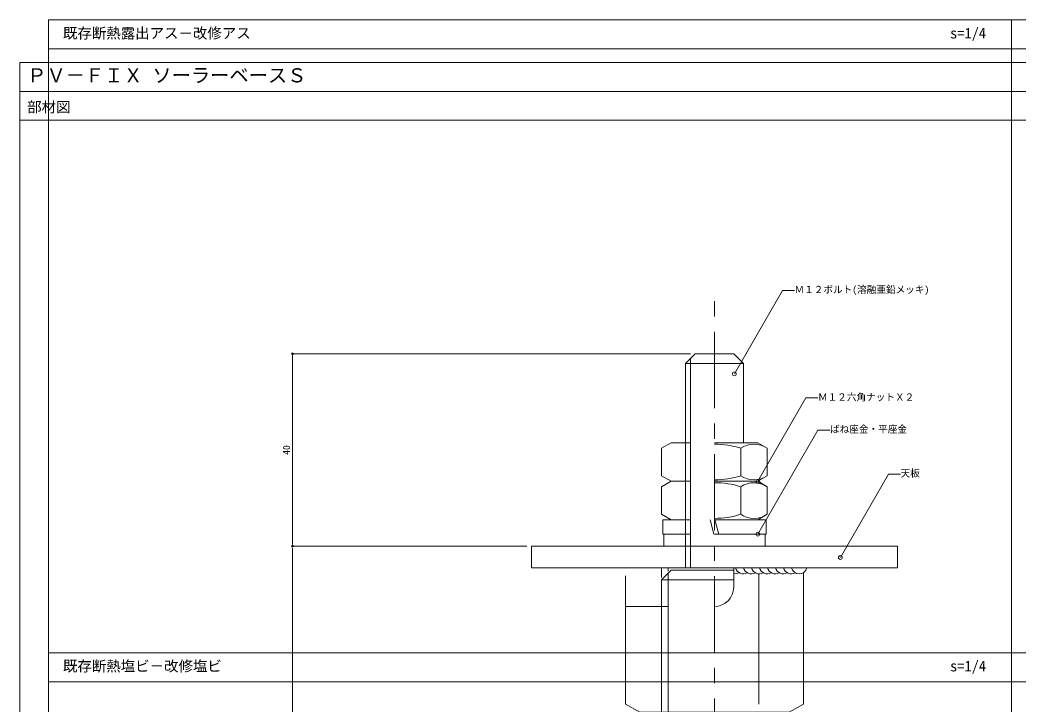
# Model space of a CAD drawing. Units: millimetres, scale not verified. Extents: x -199 to 207, y -137 to 147.
# Drawn here: x -199 to 8.3, y 4.9 to 147 of the extents above; entities that cross this region are included whole.
import ezdxf
from ezdxf.enums import TextEntityAlignment as Align

# ---------------------------------------------------------------- set-up
doc = ezdxf.new("R2010")
doc.units = ezdxf.units.MM
doc.header["$LTSCALE"] = 0.5
doc.linetypes.add('USER1', pattern=[19.05, 12.7, -6.35])
doc.linetypes.add('USER2', pattern=[50.8, 31.75, -6.35, 6.35, -6.35])
for name, color, linetype, lineweight in [('0-0_0', 7, 'Continuous', 18), ('0-1_WAKU', 7, 'Continuous', 18), ('0-5_MOJI', 7, 'Continuous', 18), ('0-7_sunpo', 7, 'Continuous', 18), ('0-8_KANAMONO_SCREW', 4, 'Continuous', 18), ('0-9_KANAMONO', 4, 'Continuous', 18), ('0-A_kijun', 1, 'USER2', 18), ('0-C_kanamono3', 6, 'Continuous', 18)]:
    doc.layers.add(name, color=color, linetype=linetype, lineweight=lineweight)
doc.styles.add('ＭＳ ゴシック', font='')
doc.styles.get('ＭＳ ゴシック').set_extended_font_data('MS Gothic')

# ---------------------------------------------------------------- blocks, each defined once
blk = doc.blocks.new('_Dot')
at = {"layer": '0-0_0', "lineweight": 9}
for p, q in [((-0.5, 0), (-1, 0)), ((0.25, 0), (-0.25, 0))]:
    blk.add_line(p, q, dxfattribs=at)
blk.add_circle((0, 0), 0.25, dxfattribs=at)

msp = doc.modelspace()

# ---------------------------------------------------------------- linework, layer by layer
at = {"layer": '0-0_0'}
msp.add_line((-198.9809, 132.2006), (201.0191, 132.2006), dxfattribs=at)
at = {"layer": '0-1_WAKU'}
for p, q in [((6.9501, 147.0475), (6.9501, -115.9525)), ((-193.0499, 141.0475), (206.9501, 141.0475)), ((-193.0499, 15.5475), (206.9501, 15.5475)), ((-193.0499, 9.5475), (206.9501, 9.5475))]:
    msp.add_line(p, q, dxfattribs=at)
for points in [[(-193.0499, -127.9525), (206.9501, -127.9525), (206.9501, 147.0475), (-193.0499, 147.0475)], [(-198.9809, -136.7994), (201.0191, -136.7994), (201.0191, 138.2006), (-198.9809, 138.2006)], [(201.0191, 126.2006), (-198.9809, 126.2006), (-198.9809, 138.2006), (201.0191, 138.2006)]]:
    msp.add_lwpolyline(points, close=True, dxfattribs=at)
at = {"layer": '0-7_sunpo'}
for p, q in [((-59.7309, 77.7006), (-142.3615, 77.7006)), ((-142.3615, 38.5006), (-142.3615, 76.9006)), ((-93.7309, 37.7006), (-142.3615, 37.7006)), ((-93.7309, 37.7006), (-142.3615, 37.7006)), ((-142.3615, -82.4994), (-142.3615, 36.9006))]:
    msp.add_line(p, q, dxfattribs=at)
for points in [[(-50.6031, 73.535), (-40.6031, 90.8555), (-38.1031, 90.8555)], [(-45.7309, 51.2006), (-35.7309, 68.5212), (-33.2309, 68.5212)], [(-45.7309, 40.2006), (-33.2309, 61.8513), (-30.7309, 61.8513)], [(-28.572, 35.3759), (-18.572, 52.6964), (-16.072, 52.6964)]]:
    msp.add_lwpolyline(points, dxfattribs=at)
for centre in [(-50.6031, 73.535), (-45.7309, 51.2006), (-45.7309, 40.2006), (-28.572, 35.3759)]:
    msp.add_circle(centre, 0.4, dxfattribs=at)
at = {"layer": '0-8_KANAMONO_SCREW'}
for p, q in [((-55.6328, 43.2006), (-54.829, 40.2006)), ((-43.9809, 43.2006), (-54.7309, 43.2006)), ((-54.6328, 43.2006), (-53.829, 40.2006)), ((-43.9809, 43.2006), (-43.9809, 40.2006)), ((-59.7309, 40.2006), (-65.4809, 40.2006)), ((-43.9809, 40.2006), (-54.7309, 40.2006))]:
    msp.add_line(p, q, dxfattribs=at)
for points in [[(-59.7309, 43.2006), (-65.4809, 43.2006), (-65.4809, 40.2006)], [(-59.7309, 37.7006), (-65.2309, 37.7006), (-65.2309, 40.2006), (-59.7309, 40.2006)], [(-54.7309, 40.2006), (-44.2309, 40.2006), (-44.2309, 37.7006), (-54.7309, 37.7006)]]:
    msp.add_lwpolyline(points, dxfattribs=at)
at = {"layer": '0-9_KANAMONO'}
for p, q in [((-63.7309, 59.2006), (-65.7005, 58.0635)), ((-65.7005, 58.0635), (-65.7005, 52.3378)), ((-59.7309, 59.2006), (-63.7309, 59.2006)), ((-45.7309, 59.2006), (-54.7309, 59.2006)), ((-49.2461, 58.0635), (-49.2461, 52.3378)), ((-45.7309, 59.2006), (-43.7612, 58.0635)), ((-43.7612, 58.0635), (-43.7612, 52.3378)), ((-63.7309, 51.2006), (-65.7005, 52.3378)), ((-45.7309, 51.2006), (-43.7612, 52.3378)), ((-63.7309, 51.2006), (-65.7005, 50.0635)), ((-65.7005, 50.0635), (-65.7005, 44.3378)), ((-59.7309, 51.2006), (-63.7309, 51.2006)), ((-45.7309, 51.2006), (-54.7309, 51.2006)), ((-49.2461, 50.0635), (-49.2461, 44.3378)), ((-45.7309, 51.2006), (-43.7612, 50.0635)), ((-43.7612, 50.0635), (-43.7612, 44.3378)), ((-63.7309, 43.2006), (-65.7005, 44.3378)), ((-45.7309, 43.2006), (-43.7612, 44.3378)), ((-59.7309, 43.2006), (-63.7309, 43.2006)), ((-45.7309, 43.2006), (-54.7309, 43.2006)), ((-63.7309, 33.2006), (-54.7309, 33.2006)), ((-65.7309, 30.7006), (-63.7309, 32.7006)), ((-64.3779, -77.2994), (-64.3779, 32.0536)), ((-63.7309, 32.7006), (-50.7309, 32.7006)), ((-65.7309, 30.7006), (-50.7309, 30.7006)), ((-65.7309, -77.2994), (-65.7309, 30.7006))]:
    msp.add_line(p, q, dxfattribs=at)
for centre, radius, start, end in [((-54.7309, 40.7605), 18.1515, 72.41205, 90), ((-46.5036, 54.0559), 4.8561, 55.61575, 124.38425), ((-54.7309, 69.6408), 18.1515, 270, 287.58795), ((-46.5036, 56.3454), 4.8561, 235.61575, 304.38425), ((-54.7309, 32.7605), 18.1515, 72.41205, 90), ((-46.5036, 46.0559), 4.8561, 55.61575, 124.38425), ((-54.7309, 61.6408), 18.1515, 270, 287.58795), ((-46.5036, 48.3454), 4.8561, 235.61575, 304.38425)]:
    msp.add_arc(centre, radius, start, end, dxfattribs=at)
at = {"layer": '0-A_kijun'}
msp.add_line((-54.7309, -86.0095), (-54.7309, 90.2624), dxfattribs=at)
at = {"layer": '0-C_kanamono3'}
for p, q in [((-60.7309, 75.7006), (-58.7309, 77.7006)), ((-58.7309, 77.7006), (-54.7309, 77.7006)), ((-50.7309, 77.7006), (-54.7309, 77.7006)), ((-48.7309, 75.7006), (-50.7309, 77.7006)), ((-60.7309, 75.7006), (-54.7309, 75.7006)), ((-60.7309, 33.2006), (-60.7309, 75.7006)), ((-59.7309, 33.2006), (-59.7309, 76.7006)), ((-48.7309, 75.7006), (-54.7309, 75.7006)), ((-48.7309, 59.2006), (-48.7309, 75.7006)), ((-65.7309, 33.2006), (-39.2309, 33.2006)), ((-50.7309, 29.2006), (-50.7309, 33.2006)), ((-45.4933, 31.9833), (-45.4933, 4.9184)), ((-64.3779, 25.2006), (-73.2061, 25.2006)), ((-65.7309, 25.2006), (-65.7309, 3.2006))]:
    msp.add_line(p, q, dxfattribs=at)
at = {"layer": '0-C_kanamono3', "linetype": 'USER1'}
for p, q in [((-73.2061, 25.2006), (-73.2061, 33.2006)), ((-65.7309, 31.2006), (-65.7309, 33.2006)), ((-64.3779, 32.5536), (-64.3779, 33.2006))]:
    msp.add_line(p, q, dxfattribs=at)
at = {"layer": '0-C_kanamono3'}
for points in [[(-54.7309, 33.2006), (-92.7309, 33.2006), (-92.7309, 37.7006), (-54.7309, 37.7006)], [(-54.7309, 33.2006), (-16.7309, 33.2006), (-16.7309, 37.7006), (-54.7309, 37.7006)], [(-36.2557, 32.225), (-36.2557, 4.9184), (-39.2309, 3.2006), (-70.2309, 3.2006), (-73.2061, 4.9184), (-73.2061, 25.2006)]]:
    msp.add_lwpolyline(points, dxfattribs=at)
for centre, radius, start, end in [((-48.7801, 33.6483), 1.6656, 195.58947, 300), ((-47.1145, 33.6483), 1.6656, 195.58947, 300), ((-45.4489, 33.6483), 1.6656, 195.58947, 300), ((-43.7833, 33.6483), 1.6656, 195.58947, 300), ((-42.1177, 33.6483), 1.6656, 195.58947, 300), ((-40.4521, 33.6483), 1.6656, 195.58947, 300), ((-38.7865, 33.6483), 1.6656, 195.58947, 300), ((-37.1209, 33.6483), 1.6656, 195.58947, 344.41053), ((-50.4457, 33.6483), 1.6656, 260.141, 300), ((-54.7309, 29.2006), 4, 270, 360)]:
    msp.add_arc(centre, radius, start, end, dxfattribs=at)

# ---------------------------------------------------------------- block references
at = {"layer": '0-7_sunpo', "xscale": 0.8, "yscale": 0.8}
for p, rotation in [((-142.3615, 77.7006), 90), ((-142.3615, 37.7006), 270), ((-142.3615, 37.7006), 90)]:
    msp.add_blockref('_Dot', p, dxfattribs=dict(at, rotation=rotation))

# ---------------------------------------------------------------- texts
at = {"layer": '0-1_WAKU', "style": 'ＭＳ ゴシック'}
for s, height, p in [('ＰＶ－ＦＩＸ ソーラーベースＳ', 2.933, (-197.4809, 133.2006)), ('部材図', 2.199, (-197.4809, 127.2006))]:
    msp.add_text(s, height=height, dxfattribs=at).set_placement(p, align=Align.BOTTOM_LEFT)
at = {"layer": '0-5_MOJI', "style": 'ＭＳ ゴシック'}
for s, p in [('既存断熱露出アス－改修アス', (-190.0499, 142.5475)), ('s=1/4', (-5.7961, 142.5475)), ('既存断熱塩ビ－改修塩ビ', (-190.0499, 11.0475)), ('s=1/4', (-5.7961, 11.0475))]:
    msp.add_text(s, height=2.199, dxfattribs=at).set_placement(p, align=Align.BOTTOM_LEFT)
at = {"layer": '0-7_sunpo', "style": 'ＭＳ ゴシック'}
for s, p in [('Ｍ１２ボルト(溶融亜鉛メッキ)', (-38.1031, 89.8555)), ('Ｍ１２六角ナットＸ２', (-33.2309, 67.5212)), ('ばね座金・平座金', (-30.7309, 60.8513)), ('天板', (-16.072, 51.6964))]:
    msp.add_text(s, height=1.466, dxfattribs=at).set_placement(p, align=Align.BOTTOM_LEFT)
msp.add_text('40', height=1.466, rotation=90, dxfattribs=at).set_placement((-142.4615, 56.7006), align=Align.BOTTOM_LEFT)

doc.saveas('drawing.dxf')
